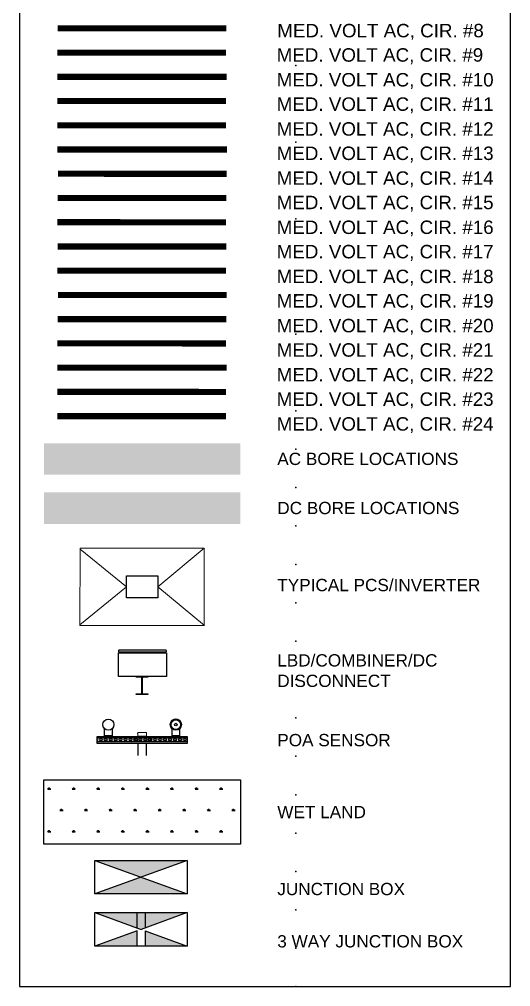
# Model space of a CAD drawing. Header units: feet. Extents: x -17 to 646, y -41 to 598.
# Drawn here: x -4 to 0, y -11.62 to -3.75 of the extents above; entities that cross this region are included whole.
import ezdxf
from ezdxf.lldxf.tags import DXFTag

# ---------------------------------------------------------------- set-up
doc = ezdxf.new("R2010")
doc.units = ezdxf.units.FT
doc.header["$MEASUREMENT"] = 0
doc.linetypes.add('DASHED', pattern=[0.75, 0.5, -0.25])
for name, color, linetype in [('C-WETL-HATCH', 5, 'Continuous'), ('DETL-LTLN', 5, 'Continuous'), ('DETL-VHVLN', 6, 'Continuous'), ('DETL-VLTLN', 10, 'Continuous'), ('E-CABL-INST-MET', 94, 'CAT5_CABLE'), ('E-DETAIL-THIN', 87, 'Continuous'), ('E-DETL', 7, 'Continuous'), ('E-TEXT', 7, 'Continuous'), ('G-ANNO-TEXT', 1, 'Continuous'), ('PV-BORE-AC', 50, 'Continuous'), ('PV-BORE-DC', 70, 'Continuous'), ('PV-CABL-MV10', 130, 'MV ROUTING #10'), ('PV-CABL-MV11', 170, 'MV ROUTING #11'), ('PV-CABL-MV12', 210, 'MV ROUTING #12'), ('PV-CABL-MV13', 170, 'MV ROUTING #13'), ('PV-CABL-MV14', 80, 'MV ROUTING #14'), ('PV-CABL-MV15', 210, 'MV ROUTING #15'), ('PV-CABL-MV16', 10, 'MV ROUTING #16'), ('PV-CABL-MV17', 130, 'MV ROUTING #17'), ('PV-CABL-MV18', 170, 'MV ROUTING #18'), ('PV-CABL-MV19', 80, 'MV ROUTING #19'), ('PV-CABL-MV20', 210, 'MV ROUTING #20'), ('PV-CABL-MV21', 10, 'MV ROUTING #21'), ('PV-CABL-MV22', 130, 'MV ROUTING #22'), ('PV-CABL-MV23', 170, 'MV ROUTING #23'), ('PV-CABL-MV24', 210, 'MV ROUTING #24'), ('PV-CABL-MV8', 210, 'MV ROUTING #8'), ('PV-CABL-MV9', 10, 'MV ROUTING #9'), ('PV-EQUIPM', 255, 'Continuous'), ('PV-EQUIPM-3-WAY', 7, 'Continuous'), ('PV-EQUIPM-JB', 7, 'Continuous'), ('PVcase Central Inverters', 7, 'Continuous')]:
    doc.layers.add(name, color=color, linetype=linetype)
doc.layers.add('E-NOPLOT-TEXT', color=31, linetype='Continuous', lineweight=0, plot=False)
doc.layers.add('G-NPLT', color=67, linetype='Continuous', plot=False)
doc.styles.add('NEI-A', font='arial.ttf')
doc.styles.get("Standard").update_dxf_attribs({"font": 'arial.ttf'})
doc.linetypes.add('CAT5_CABLE', pattern='A,1,-0.12,["CAT5",Standard,S=0.1,R=0,X=-0.08,Y=-0.05],-0.3', length=1.42)
tags = doc.linetypes.add('MV ROUTING #10', pattern='A,1,-0.25,0,0.1,-0.25,["MV10",NEI-A,S=0.5,R=0,X=0,Y=-0.2],-1.99', length=3.59).pattern_tags.tags
tags[12] = DXFTag(74, 10)
tags = doc.linetypes.add('MV ROUTING #11', pattern='A,1,-0.25,0,0.1,-0.25,["MV11",NEI-A,S=0.5,R=0,X=0,Y=-0.2],-1.99', length=3.59).pattern_tags.tags
tags[12] = DXFTag(74, 10)
tags = doc.linetypes.add('MV ROUTING #12', pattern='A,1,-0.25,0,0.1,-0.25,["MV12",NEI-A,S=0.5,R=0,X=0,Y=-0.2],-1.99', length=3.59).pattern_tags.tags
tags[12] = DXFTag(74, 10)
tags = doc.linetypes.add('MV ROUTING #13', pattern='A,1,-0.25,0,0.1,-0.25,["MV13",NEI-A,S=0.5,R=0,X=0,Y=-0.2],-1.99', length=3.59).pattern_tags.tags
tags[12] = DXFTag(74, 10)
tags = doc.linetypes.add('MV ROUTING #14', pattern='A,1,-0.25,0,0.1,-0.25,["MV14",NEI-A,S=0.5,R=0,X=0,Y=-0.2],-1.99', length=3.59).pattern_tags.tags
tags[12] = DXFTag(74, 10)
tags = doc.linetypes.add('MV ROUTING #15', pattern='A,1,-0.25,0,0.1,-0.25,["MV15",NEI-A,S=0.5,R=0,X=0,Y=-0.2],-1.99', length=3.59).pattern_tags.tags
tags[12] = DXFTag(74, 10)
tags = doc.linetypes.add('MV ROUTING #16', pattern='A,1,-0.25,0,0.1,-0.25,["MV16",NEI-A,S=0.5,R=0,X=0,Y=-0.2],-1.99', length=3.59).pattern_tags.tags
tags[12] = DXFTag(74, 10)
tags = doc.linetypes.add('MV ROUTING #17', pattern='A,1,-0.25,0,0.1,-0.25,["MV17",NEI-A,S=0.5,R=0,X=0,Y=-0.2],-1.99', length=3.59).pattern_tags.tags
tags[12] = DXFTag(74, 10)
tags = doc.linetypes.add('MV ROUTING #18', pattern='A,1,-0.25,0,0.1,-0.25,["MV18",NEI-A,S=0.5,R=0,X=0,Y=-0.2],-1.99', length=3.59).pattern_tags.tags
tags[12] = DXFTag(74, 10)
tags = doc.linetypes.add('MV ROUTING #19', pattern='A,1,-0.25,0,0.1,-0.25,["MV19",NEI-A,S=0.5,R=0,X=0,Y=-0.2],-1.99', length=3.59).pattern_tags.tags
tags[12] = DXFTag(74, 10)
tags = doc.linetypes.add('MV ROUTING #20', pattern='A,1,-0.25,0,0.1,-0.25,["MV20",NEI-A,S=0.5,R=0,X=0,Y=-0.2],-1.99', length=3.59).pattern_tags.tags
tags[12] = DXFTag(74, 10)
tags = doc.linetypes.add('MV ROUTING #21', pattern='A,1,-0.25,0,0.1,-0.25,["MV21",NEI-A,S=0.5,R=0,X=0,Y=-0.2],-1.99', length=3.59).pattern_tags.tags
tags[12] = DXFTag(74, 10)
tags = doc.linetypes.add('MV ROUTING #22', pattern='A,1,-0.25,0,0.1,-0.25,["MV22",NEI-A,S=0.5,R=0,X=0,Y=-0.2],-1.99', length=3.59).pattern_tags.tags
tags[12] = DXFTag(74, 10)
tags = doc.linetypes.add('MV ROUTING #23', pattern='A,1,-0.25,0,0.1,-0.25,["MV23",NEI-A,S=0.5,R=0,X=0,Y=-0.2],-1.99', length=3.59).pattern_tags.tags
tags[12] = DXFTag(74, 10)
tags = doc.linetypes.add('MV ROUTING #24', pattern='A,1,-0.25,0,0.1,-0.25,["MV24",NEI-A,S=0.5,R=0,X=0,Y=-0.2],-1.99', length=3.59).pattern_tags.tags
tags[12] = DXFTag(74, 10)
tags = doc.linetypes.add('MV ROUTING #8', pattern='A,1,-0.25,0,0.1,-0.25,["MV8",NEI-A,S=0.5,R=0,X=0,Y=-0.2],-1.5', length=3.1).pattern_tags.tags
tags[12] = DXFTag(74, 10)
tags = doc.linetypes.add('MV ROUTING #9', pattern='A,1,-0.25,0,0.1,-0.25,["MV9",NEI-A,S=0.5,R=0,X=0,Y=-0.2],-1.5', length=3.1).pattern_tags.tags
tags[12] = DXFTag(74, 10)

# ---------------------------------------------------------------- blocks, each defined once
blk = doc.blocks.new('*U37')
blk.add_lwpolyline([(-2, -11.62), (2, -11.62), (2, 0), (-2, 0)], close=True)
blk.add_lwpolyline([(-2, -0.3699999999999992), (2, -0.3699999999999992)])
at = {"layer": 'G-NPLT'}
for p in [(0.25, -0.6824999999999992), (0.25, -0.9949999999999992), (0.25, -1.307499999999999), (0.25, -1.619999999999999), (0.25, -1.932499999999999), (0.25, -2.244999999999999), (0.25, -2.557499999999999), (0.25, -2.869999999999999), (0.25, -3.182499999999999), (0.25, -3.494999999999999), (0.25, -3.807499999999999), (0.25, -4.119999999999999), (0.25, -4.432499999999999), (0.25, -4.744999999999999), (0.25, -5.057499999999999), (0.25, -5.369999999999999), (0.25, -5.682499999999999), (0.25, -5.994999999999999), (0.25, -6.307499999999999), (0.25, -6.619999999999999), (0.25, -6.932499999999999), (0.25, -7.244999999999999), (0.25, -7.557499999999999), (0.25, -7.869999999999999), (0.25, -8.1825), (0.25, -8.495), (0.25, -8.8075), (0.25, -9.12), (0.25, -9.4325), (0.25, -9.745), (0.25, -10.0575), (0.25, -10.37), (0.25, -10.6825), (0.25, -10.995), (0.25, -11.3075), (0.25, -11.62)]:
    blk.add_point(p, dxfattribs=at)
at = {"layer": 'G-ANNO-TEXT', "insert": (0, -0.1849999999999996), "char_height": 0.1875, "attachment_point": 5, "style": 'NEI-A'}
blk.add_mtext_dynamic_manual_height_columns('LEGEND', width=3.607447826231223, gutter_width=0.625, heights=[0], dxfattribs=at)
blk = doc.blocks.new('A$Ce31e0382')
at = {"linetype": 'Continuous', "lineweight": 15}
for p, q in [((2.282018720747146, 1.191011282012369), (2.283710317216901, 1.191593745388218)), ((2.282018720747146, 1.191011282012369), (2.284154971101088, 1.184807160494984)), ((2.284981088454515, 1.232135391845986), (2.282629618726787, 1.226009603773491)), ((2.282629618726787, 1.226009603773491), (2.284299857044971, 1.225368459353376)), ((2.285846567574481, 1.185389623870833), (2.283710317216901, 1.191593745388218)), ((2.284154971101088, 1.184807160494984), (2.285846567574481, 1.185389623870833)), ((2.284299857044971, 1.225368459353376), (2.286651326772699, 1.231494247425871)), ((2.724782776571374, 1.070751941036178), (2.284910824368126, 1.070751941036178)), ((2.284981088454515, 1.232135391845986), (2.286651326772699, 1.231494247425871)), ((2.285736137007916, 1.158914343048764), (2.285736137007916, 1.143755529022201)), ((2.285736137007916, 1.093718578315929), (2.285736137007916, 1.087625920321898)), ((2.28989740297402, 1.087625920321898), (2.285831106644764, 1.087625920321898)), ((2.286611287428968, 1.260615980094371), (2.286611287428968, 1.240931158418789)), ((2.723082313510531, 1.260615980094371), (2.286611287428968, 1.260615980094371)), ((2.286611287428968, 1.240931158418789), (2.288400354842452, 1.240931158418789)), ((2.286611287428968, 1.077783509484107), (2.286611287428968, 1.07450270587151)), ((2.286611287428968, 1.077783509484107), (2.288400354842452, 1.077783509484107)), ((2.286611287428968, 1.07450270587151), (2.723082313510531, 1.07450270587151)), ((2.286643868490501, 1.162962388471897), (2.288423135203629, 1.162775380004405)), ((2.287620895323926, 1.097468331159689), (2.287620895323926, 1.158911068104317)), ((2.287620895323926, 1.097468331159689), (2.28989740297402, 1.097468331159689)), ((2.721379838898429, 1.061704400332019), (2.288313762041071, 1.061704400332019)), ((2.288400354842452, 1.247492765643983), (2.28989740297402, 1.247492765643983)), ((2.288400354842452, 1.240931158418789), (2.288400354842452, 1.247492765643983)), ((2.28989740297402, 1.189061060789754), (2.28846196698214, 1.19322986960924)), ((2.288991512315988, 1.223567501629077), (2.28989740297402, 1.225927427467468)), ((2.28989740297402, 1.087625920321898), (2.28989740297402, 1.247492765643983)), ((2.294875369265355, 1.268880061929849), (2.714818231674144, 1.268880061929849)), ((2.296515771071427, 1.061704400332019), (2.296515771071427, 1.048124797856872)), ((2.408331427057419, 1.268880061929849), (2.408331427057419, 1.269085112156063)), ((2.713177829868073, 1.048124797856872), (2.713177829868073, 1.061704400332019)), ((2.719796197965479, 1.247492765643983), (2.721293246097048, 1.247492765643983)), ((2.719796197965479, 1.247492765643983), (2.719796197965479, 1.087625920321898)), ((2.720702088619873, 1.223567501629077), (2.719796197965479, 1.225927427467468)), ((2.719796197965479, 1.189061060789754), (2.721231633957359, 1.19322986960924)), ((2.719796197965479, 1.097468331159689), (2.722072705611936, 1.097468331159689)), ((2.723862494294735, 1.087625920321898), (2.719796197965479, 1.087625920321898)), ((2.723049732448999, 1.162962388471897), (2.72127046573587, 1.162775380004405)), ((2.721293246097048, 1.240931158418789), (2.721293246097048, 1.247492765643983)), ((2.723082313510531, 1.240931158418789), (2.721293246097048, 1.240931158418789)), ((2.721293246097048, 1.077783509484107), (2.723082313510531, 1.077783509484107)), ((2.722072705611936, 1.097468331159689), (2.722072705611936, 1.158911068104317)), ((2.724712512484984, 1.232135391845986), (2.723042274170439, 1.231494247425871)), ((2.725393743894529, 1.225368459353376), (2.723042274170439, 1.231494247425871)), ((2.723082313510531, 1.240931158418789), (2.723082313510531, 1.260615980094371)), ((2.723082313510531, 1.07450270587151), (2.723082313510531, 1.077783509484107)), ((2.723847033365018, 1.185389623870833), (2.725983283718961, 1.191593745388218)), ((2.725538629838411, 1.184807160494984), (2.723847033365018, 1.185389623870833)), ((2.723957463927945, 1.14364999116151), (2.723957463927945, 1.158911270006683)), ((2.723957463927945, 1.087625920321898), (2.723957463927945, 1.093744295118995)), ((2.727063982212712, 1.226009603773491), (2.724712512484984, 1.232135391845986)), ((2.727063982212712, 1.226009603773491), (2.725393743894529, 1.225368459353376)), ((2.725538629838411, 1.184807160494984), (2.727674880192353, 1.191011282012369)), ((2.727674880192353, 1.191011282012369), (2.725983283718961, 1.191593745388218)), ((2.296515771071427, 0.7340707714497512), (2.296515771071427, 0.6852304304852623)), ((2.296515771071427, 0.634483917221587), (2.296515771071427, 0.4892553859995132)), ((2.713177829868073, 0.6852304304848076), (2.713177829868073, 0.7340707714497512)), ((2.713177829868073, 0.4892553859995132), (2.713177829868073, 0.634483917221587))]:
    blk.add_line(p, q, dxfattribs=at)
for centre, radius, start, end in [((2.330402719115227, 1.207671228692107), 0.05117191731327187, 159.0000070648071, 199.0000000000433), ((2.330402719115227, 1.207671228692107), 0.0493828499011965, 158.9999999999613, 199.0000000000433), ((2.288313762041071, 1.066868122753931), 0.005163722421900269, 131.2243095197639, 270), ((2.236131720332196, 1.168271429176457), 0.05079038319049232, 354.0000046933638, 19.00000000004326), ((2.281624465937057, 1.07450270587151), 0.004986821491107549, 311.2243095197638, 0), ((2.262067333140294, 1.240931158418789), 0.0245439542899278, 338.9999999999613, 0), ((2.268760030605335, 1.164842055576628), 0.01798234706478773, 340.8407802661563, 353.9999999999983), ((2.236131720332196, 1.168271429176457), 0.05257945060257205, 353.9999999999983, 19.00000000004326), ((2.330402719115227, 1.207671228692107), 0.04435740684275503, 158.9999999999613, 199.0000000000433), ((2.294875369265355, 1.260615980094371), 0.00826408183578308, 90, 180), ((2.262067333140294, 1.240931158418789), 0.02633302170200654, 338.9999999999613, 0), ((2.268760030605335, 1.164842055576628), 0.0197714144768679, 342.5437240118552, 353.9999999999983), ((2.714818231674144, 1.260615980094371), 0.00826408183578308, 0, 90), ((2.679290881824272, 1.207671228692107), 0.04435740684275503, 340.9999999999567, 21.00000000003871), ((2.773561880607303, 1.168271429176457), 0.05257945060257195, 160.9999999999567, 186.0000000000017), ((2.740933570334164, 1.164842055576628), 0.01977141447686774, 186.0000000000017, 197.4562759881448), ((2.747626267799205, 1.240931158418789), 0.02633302170200654, 180, 201.0000000000387), ((2.721379838898429, 1.066868122753931), 0.005163722421900269, 270, 48.77569048023613), ((2.773561880607303, 1.168271429176457), 0.05079038319049241, 160.9999999999567, 186.0000000000017), ((2.740933570334164, 1.164842055576628), 0.01798234706478773, 186.0000000000017, 199.1675278276267), ((2.747626267799205, 1.240931158418789), 0.0245439542899278, 180, 201.0000000000387), ((2.728069135002443, 1.07450270587151), 0.004986821491107549, 180, 228.7756904802361), ((2.679290881824272, 1.207671228692107), 0.04938284990119632, 340.9999999999567, 21.00000000003871), ((2.679290881824272, 1.207671228692107), 0.05117191731327962, 340.9999999999567, 21.00000000003871)]:
    blk.add_arc(centre, radius, start, end, dxfattribs=at)
for points, knots in [([(2.28739867165848, 1.118786839921995), (2.287388145599721, 1.117293801949018), (2.287357441153176, 1.112938619240595), (2.287023101478439, 1.106026367309369), (2.286432535525705, 1.099268057650079), (2.285933899354745, 1.095043061931392), (2.285690536384095, 1.093223829382623), (2.285748829595718, 1.093671614894447), (2.285754943342795, 1.093718578315475)], [0, 0, 0, 0, 0.1111161423645399, 0.3241251129498456, 0.5396206872316115, 0.7570094149640955, 0.9745153229653579, 1, 1, 1, 1]), ([(2.285768102232282, 1.143755529022201), (2.285758253354174, 1.143830762416655), (2.285704794172375, 1.144239125213971), (2.285970578883166, 1.142247018420676), (2.286479757654774, 1.137844592293732), (2.287053274627283, 1.131082125585635), (2.287363088911547, 1.124331796878323), (2.287389967270315, 1.120143268447464), (2.28739867165848, 1.118786839921995)], [0, 0, 0, 0, 0.0485864653610152, 0.2637247070596394, 0.4767478949028969, 0.6882372756179819, 0.8990376072305348, 1, 1, 1, 1]), ([(2.285744954180586, 1.143759638867323), (2.285748465441316, 1.143598675292196), (2.285754027317921, 1.143343707389249), (2.285781798978746, 1.143049507882097), (2.285795440962715, 1.142921455605574), (2.285800940862714, 1.142872981164601), (2.285805227795095, 1.142836266688391), (2.285809884371588, 1.142797614729716), (2.285818037667809, 1.142731641942191), (2.285842245961135, 1.142541296675972), (2.285943839469724, 1.141730910263504), (2.286175480788984, 1.139754745160189), (2.286474870837878, 1.136877241970069), (2.286789618305079, 1.133230590356561), (2.287065381184107, 1.128995633755949), (2.287219651865485, 1.125349300985818), (2.287269078329587, 1.123193078281929), (2.287281731743747, 1.12264107482406)], [0, 0, 0, 0, 0.01378871047263, 0.021841454385203, 0.0246142180760562, 0.0266371038414432, 0.0291506045139404, 0.0336461774257103, 0.0453087760441185, 0.1041913002911912, 0.2418143098539322, 0.3866548486119996, 0.5302674253942918, 0.6725486379104071, 0.8131258998958442, 0.9521593250509934, 1, 1, 1, 1]), ([(2.287281731743747, 1.12264107482406), (2.287295038960906, 1.121806195576937), (2.287333887856107, 1.119368861176554), (2.287307741753352, 1.115246880022823), (2.287159191007845, 1.110497210463564), (2.286914319611128, 1.106072179381499), (2.2866099976344, 1.102166370226769), (2.286298423226867, 1.098947543637678), (2.286029279002719, 1.096551904548505), (2.285880364848595, 1.095333890792517), (2.285830693388448, 1.094941264681893), (2.285817832795033, 1.094839729844807), (2.285813633203247, 1.094807385280546), (2.285806695766837, 1.09475042998929), (2.285801731923016, 1.094708650608027), (2.2857931142388, 1.094632338375504), (2.285757457848263, 1.094297231556993), (2.2857523537931, 1.093980959265537), (2.285748030233549, 1.093713050368933)], [0, 0, 0, 0, 0.0585473714226429, 0.170922349460073, 0.2842858618299471, 0.3980026956857768, 0.5132789134201089, 0.6303162551384693, 0.7480031535785159, 0.8676349703002326, 0.9270738327880031, 0.9570225033012588, 0.9713081100111728, 0.9743054844323632, 0.9762608812712732, 0.9780984223358692, 0.9814475448054018, 1, 1, 1, 1]), ([(2.287620895323812, 1.158911068103862), (2.286861794174797, 1.158912562487785), (2.285756589400876, 1.15891473821921), (2.285880292911202, 1.158914437287876), (2.285919031644767, 1.158914343048764)], [0, 0, 0, 0, 0.6868420839984101, 1, 1, 1, 1]), ([(2.286525768391471, 1.087625920322353), (2.286628346904649, 1.087735750865249), (2.286833499321688, 1.08795540702431), (2.287166940415659, 1.089665439079909), (2.287443595578111, 1.092180599648145), (2.287599007249696, 1.094947353914904), (2.287614759548774, 1.096761637913914), (2.287620895323812, 1.097468331159689)], [0, 0, 0, 0, 0.215930238312865, 0.4318507899972996, 0.6478627139959534, 0.8628367764577761, 1, 1, 1, 1]), ([(2.289897402973907, 1.087625920322353), (2.289878546136492, 1.086530893804138), (2.28984083763487, 1.084341141099685), (2.289555521823672, 1.081417396816505), (2.289160161071663, 1.079187683451437), (2.288747811024109, 1.077965208523892), (2.288501131762928, 1.077836209855377), (2.288400354842338, 1.077783509484107)], [0, 0, 0, 0, 0.211283188154463, 0.4225084279069736, 0.6353561048962972, 0.851030488301996, 1, 1, 1, 1]), ([(2.721293246096934, 1.077783509484107), (2.721144182800231, 1.077894283592286), (2.720846057170888, 1.078115831092418), (2.72039035367186, 1.079839971358524), (2.72002311177846, 1.082373328298672), (2.719823598035759, 1.085137820192813), (2.719803784941064, 1.086936974924356), (2.719796197965366, 1.087625920322353)], [0, 0, 0, 0, 0.2172984419663011, 0.434595480769123, 0.6516655201327707, 0.8666132308400871, 1, 1, 1, 1]), ([(2.723750340759466, 1.158911270006683), (2.723795762256373, 1.158911275684659), (2.723932902535921, 1.158911292829544), (2.722818208087006, 1.15891115816612), (2.722072705611822, 1.158911068103862)], [0, 0, 0, 0, 0.331204643249806, 1, 1, 1, 1]), ([(2.722072705611822, 1.097468331159689), (2.722087368005191, 1.096368519749376), (2.722116690278085, 1.094169085538852), (2.722336661445183, 1.091234398883898), (2.722634230139988, 1.089005633617489), (2.72293219527262, 1.08780153714315), (2.723100144099476, 1.087676367475979), (2.723167832544164, 1.087625920322353)], [0, 0, 0, 0, 0.2127622935913117, 0.4254881000087798, 0.6392297727758214, 0.8545987082327811, 1, 1, 1, 1]), ([(2.722294929280793, 1.118786839921995), (2.722295942796222, 1.119241556028101), (2.722303304784759, 1.122544527190257), (2.722494013392748, 1.128697945025124), (2.72303790965077, 1.136072506262735), (2.723602084421032, 1.141290896543069), (2.723949738552506, 1.143942788773984), (2.723920746200633, 1.143721605908922), (2.723911359036606, 1.14364999116151)], [0, 0, 0, 0, 0.0339006501093262, 0.2462478639225549, 0.4609344815763541, 0.677905385026245, 0.8957119732988271, 1, 1, 1, 1]), ([(2.72393527225347, 1.093744295118995), (2.723917369017613, 1.093874374058032), (2.723878786276941, 1.094154703378081), (2.723413655086802, 1.097869697354326), (2.722840617025099, 1.103818164021504), (2.722379765320397, 1.111166907729967), (2.722321536533741, 1.116396989202258), (2.722294929280793, 1.11878683992245)], [0, 0, 0, 0, 0.1852028795026655, 0.3991253115634501, 0.6112564639999436, 0.8223662433670197, 1, 1, 1, 1]), ([(2.723640544972909, 1.096802769593978), (2.723606061041096, 1.097094940975694), (2.723501502994509, 1.097980828014443), (2.723244670636518, 1.100432135411211), (2.722931448151826, 1.103985516288503), (2.722648861977973, 1.10819495911619), (2.722446771986029, 1.112820459323302), (2.722368619422809, 1.116866194352951), (2.722375353372513, 1.119288852975842), (2.722377564074009, 1.120084191764363)], [0, 0, 0, 0, 0.0843183300306957, 0.255659932525189, 0.4240187113369737, 0.5912648911410351, 0.7560209722225366, 0.9199037030774184, 1, 1, 1, 1]), ([(2.722377564074009, 1.120084191764363), (2.722386758581592, 1.120923307325938), (2.722413718929488, 1.123383781191478), (2.722547643977919, 1.127374325567871), (2.722797756406976, 1.131763327790395), (2.723103073658308, 1.135631549841037), (2.723413944131494, 1.138800103929498), (2.723678672838901, 1.141146029460288), (2.723820082945053, 1.142290449479788), (2.723870382553173, 1.142692117770821), (2.72387927510124, 1.142763588922207), (2.723881660392976, 1.142782822171284), (2.723882346555797, 1.142788327353628), (2.723884156053714, 1.142803057104175), (2.723885834031421, 1.142816863569351), (2.723888865799267, 1.142842089339865), (2.723899439966658, 1.142933518745394), (2.723930736865327, 1.14320627678444), (2.723927753362545, 1.143463111240635), (2.723925585039865, 1.143649770749562)], [0, 0, 0, 0, 0.0666282840413943, 0.1953689802129934, 0.3252324125675133, 0.4561598931670633, 0.5891276735574499, 0.7237465280393168, 0.8592462502539735, 0.9276243334342296, 0.9614040640081438, 0.9700022537194836, 0.9753134172327024, 0.9767428590878864, 0.9776826655801422, 0.9784753123453452, 0.9796517472635804, 0.9852115057834056, 1, 1, 1, 1]), ([(2.723873420963969, 1.094856934686959), (2.723873533388428, 1.094856074215841), (2.723875959192696, 1.094837507711418), (2.723848507248363, 1.095054981688008), (2.723784860096089, 1.095547876619094), (2.723679199199864, 1.096466651560149), (2.723640544972909, 1.096802769593978)], [0, 0, 0, 0, 0.0113775863251051, 0.2454957515087012, 0.7239775775539407, 1, 1, 1, 1]), ([(2.723944758308676, 1.093672512843568), (2.723948266928232, 1.093645091194048), (2.723964481836333, 1.093518363527437), (2.723948105241902, 1.093645033954999), (2.72393527225347, 1.093744295118995)], [0, 0, 0, 0, 0.2163825035934805, 1, 1, 1, 1])]:
    blk.add_open_spline(points, degree=3, knots=knots, dxfattribs=at)
at = {"layer": 'E-DETAIL-THIN'}
for centre, radius in [((0.8132589887500217, 1.659285685633222), 0.2797642379398166), ((4.196434612189478, 1.659285685633222), 0.2797642379398166), ((4.196434612189478, 1.659285685633222), 0.2394314246834256), ((4.196434612189478, 1.659285685633222), 0.06682871879259356)]:
    blk.add_circle(centre, radius, dxfattribs=at)
at = {"layer": 'E-DETL', "ltscale": 0.05}
for points in [[(4.778642106357438, 1.048124797856872), (0.2307216073822929, 1.048124797856872)], [(0.2307216073822929, 0.7340707714497512), (4.778971993557207, 0.7340707714497512), (4.778971993557207, 1.048124797856872)], [(4.778971993557207, 0.9787188288519246), (0.2307216073822929, 0.9787188288519246)], [(0.2307216073822929, 0.8154174657233852), (4.778971993557207, 0.8154174657233852)], [(2.145988024767576, 0.8907280920866469), (2.174400617499487, 0.9399401462751484), (2.231225802966947, 0.9399401462751484), (2.259638395698857, 0.8907280920866469), (2.231225802966947, 0.8415160378981454), (2.174400617499487, 0.8415160378981454), (2.145988024767576, 0.8907280920866469)], [(2.817025147243839, 0.8907280920866469), (2.84543773997575, 0.9399401462751484), (2.90226292544321, 0.9399401462751484), (2.930675518175121, 0.8907280920866469), (2.90226292544321, 0.8415160378981454), (2.84543773997575, 0.8415160378981454), (2.817025147243839, 0.8907280920866469)]]:
    blk.add_lwpolyline(points, dxfattribs=at)
for centre, radius in [((2.202813210235036, 0.8907280920861922), 0.06439976261575464), ((2.202813210235036, 0.8907280920861922), 0.0492120541885015), ((2.873850332711299, 0.8907280920861922), 0.06439976261575464), ((2.873850332711299, 0.8907280920861922), 0.0492120541885015)]:
    blk.add_circle(centre, radius, dxfattribs=at)
blk.add_arc((4.196434612189478, 1.659285685633222), 0.2797642379398166, 319.4963013959861, 220.5036986033484, dxfattribs=at)
at = {"layer": 'E-DETL', "color": 252, "ltscale": 0.05}
for centre, start_param, end_param in [((0.1824061994374233, 0.8910977846530841), 2.150307144064951, 4.132878163114635), ((2.167777227605143, 0.8910977846530841), 4.748151085846466, 7.806691499418683), ((2.912291363168947, 0.8910977846530841), 1.578647141613079, 4.715730806165123)]:
    blk.add_ellipse(centre, major_axis=(-0.08822883861648734, 0), ratio=0.5839019367108135, start_param=start_param, end_param=end_param, dxfattribs=at)
for centre in [(0.4305775779574788, 0.8910977846530841), (0.6787489564775342, 0.8910977846530841), (0.9269203350012276, 0.8910977846530841), (1.175091713521283, 0.8910977846530841), (1.423263092041338, 0.8910977846530841), (1.671434470561394, 0.8910977846530841), (1.919605849085087, 0.8910977846530841), (2.415948606125198, 0.8910977846530841), (2.664119984645254, 0.8910977846530841), (3.160462741689003, 0.8910977846530841), (3.408634120209058, 0.8910977846530841), (3.656805498729113, 0.8910977846530841), (3.904976877252807, 0.8910977846530841), (4.153148255772862, 0.8910977846530841), (4.401319634292918, 0.8910977846530841), (4.649491012812973, 0.8910977846530841)]:
    blk.add_ellipse(centre, major_axis=(-0.08822883861648734, 0), ratio=0.5839019367108135, dxfattribs=at)
at = {"layer": 'E-TEXT'}
for points in [[(0.2307216073822929, 1.048124797856872), (0.2307216073822929, 0.7340707714497512)], [(1.003828666300251, 1.419668519363768), (1.003828666300251, 1.098930323613786), (0.6226893112034304, 1.098930323613786), (0.6226893112034304, 1.419668519363768)], [(4.387004289736069, 1.419668519363768), (4.387004289736069, 1.098930323613786), (4.005864934639249, 1.098930323613786), (4.005864934639249, 1.419668519363768)], [(2.296515771071427, 0.6852304304852623), (2.296515771071427, 0.1148281264404432)], [(2.713177829868073, 0.6852304304848076), (2.713177829868073, 0.1148281264404432)]]:
    blk.add_lwpolyline(points, dxfattribs=at)
for points in [[(0.6226893112034304, 1.098930323613786), (1.003828666300251, 1.098930323613786), (1.003828666300251, 1.048124797856872), (0.6226893112034304, 1.048124797856872)], [(4.005864934639249, 1.098930323613786), (4.387004289736069, 1.098930323613786), (4.387004289736069, 1.048124797856872), (4.005864934639249, 1.048124797856872)]]:
    blk.add_lwpolyline(points, close=True, dxfattribs=at)
for centre, radius, start, end in [((0.5219190568604972, 1.414313114711604), 0.1009124596823258, 356.9578949927217, 38.82504316429735), ((1.104598920643184, 1.414313114711604), 0.1009124596832795, 141.1749568360363, 183.0421050072523), ((3.905094680296315, 1.414313114711604), 0.1009124596823258, 356.9578949927217, 38.82504316429735), ((4.48777454408264, 1.414313114711604), 0.1009124596832795, 141.1749568360363, 183.0421050072523)]:
    blk.add_arc(centre, radius, start, end, dxfattribs=at)
blk = doc.blocks.new('First Solar Post')
at = {"layer": 'DETL-LTLN', "color": 1}
blk.add_lwpolyline([(0, -0.2529999999999859), (1.652500000000003, -0.2529999999999859), (1.652500000000003, -0.4179999999999779), (-2.287499999999994, -0.4179999999999779), (-2.287499999999994, -0.2529999999999859), (-0.6349999999999909, -0.2529999999999859, 0.4142135623730788), (-0.382000000000005, 0), (-0.382000000000005, 5.101000000000028, 0.4142135623730788), (-0.6349999999999909, 5.354000000000013), (-2.287499999999994, 5.354000000000013), (-2.287499999999994, 5.519000000000005), (1.652500000000003, 5.519000000000005), (1.652500000000003, 5.354000000000013), (0, 5.354000000000013, 0.4142135623730788), (-0.2529999999999859, 5.101000000000028), (-0.2529999999999859, 0, 0.414213562373095)], format="xyb", close=True, dxfattribs=at)
blk = doc.blocks.new('LBD CMB')
at = {"layer": 'DETL-VHVLN', "color": 10, "linetype": 'Continuous'}
blk.add_lwpolyline([(0.1997943933729118, 0.3365167692004754), (0.1997421486711133, 0.1464114430146775), (-0.1924990497710866, 0.1465192385465914), (-0.192446805069288, 0.3366245647323893, -0.414213562373095), (-0.1888517863319628, 0.3402176081495938), (0.1962013500233546, 0.3401117879603506, -0.414213562373095)], format="xyb", close=True, dxfattribs=at)
at = {"layer": 'DETL-VLTLN', "linetype": 'Continuous'}
for p, q in [((-0.1911387773950821, 0.3587097125352661), (-0.191142110312299, 0.3465820689692305)), ((-0.191142110312299, 0.3465820689692305), (0.1963152009050866, 0.3464755881676709)), ((-0.1910108408318365, 0.3402182014739816), (0.1983604045457774, 0.3401111946359627)), ((0.1940922834639274, 0.360830706060403), (-0.1889113030909364, 0.3609359629612912)), ((-0.1888467438413564, 0.3416530574675276), (-0.1888471383235988, 0.3402176068868177)), ((-0.1888467438413564, 0.3416530574675276), (-0.1765497170992205, 0.3416496780079914)), ((-0.1864189782465004, 0.3421308739179039), (-0.186152911224351, 0.3416523172101167)), ((-0.1864189782465004, 0.3421308739179039), (-0.1787379778973595, 0.342128763007195)), ((-0.1787379778973595, 0.342128763007195), (-0.1790043079151893, 0.3416503526010435)), ((-0.1759467859843689, 0.3462309124830742), (-0.1761896489087249, 0.3465779598054839)), ((-0.1756882099983059, 0.3425107116580506), (-0.1756874138856013, 0.345407500451854)), ((-0.1742527594626964, 0.3425103172209045), (-0.1742519633499917, 0.3454071060147079)), ((-0.1735937773230809, 0.3411703821251733), (-0.1735922913963641, 0.3465772460663721)), ((-0.1721583267198241, 0.3411699875978291), (-0.1735937773230809, 0.3411703821251733)), ((-0.1726557580974237, 0.3418670097185257), (-0.1735935858095523, 0.3418672675052541)), ((-0.172654463684232, 0.3465769882796437), (-0.1726559496109523, 0.3411701243384448)), ((-0.1721583267198241, 0.3411699875978291), (-0.172158135206292, 0.34186687297791)), ((0.1794998037281346, 0.3410733449949501), (0.1794999955799064, 0.3417714557188751)), ((0.1794998037281346, 0.3410733449949501), (0.1809352543539404, 0.3410729505578041)), ((0.1800060392937048, 0.3410732059091788), (0.1800075252204216, 0.3464800698503776)), ((0.1800062311454766, 0.3417713166331033), (0.1809354462057158, 0.3417710612817291)), ((0.1809367402806608, 0.3464798144990029), (0.1809352543539404, 0.3410729505578041)), ((0.1856138268156613, 0.3409281196959721), (0.1856136032817375, 0.3401146977573619)), ((0.1856138268156613, 0.3409281196959721), (0.1942265304352198, 0.3409257527123026)), ((0.1942265304352198, 0.3409257527123026), (0.1942263069012924, 0.3401123307736924)), ((0.1963185338223035, 0.3586032317337065), (0.1963152009050866, 0.3464755881676709))]:
    blk.add_line(p, q, dxfattribs=at)
for centre, radius, start, end in [((-0.1888197063160035, 0.3373279815514416), 0.00362690530388534, 127.1665060399859, 179.9842538524372), ((-0.1889119150638194, 0.3587091006300298), 0.002226862438246704, 89.98425395917221, 179.9842538524372), ((-0.1888203830287125, 0.3365906940096677), 0.00362690530388534, 89.98425395917221, 93.12036682206927), ((-0.1765494803963428, 0.3425109483383779), 0.002296721037723182, 269.9842539591722, 359.9842538524372), ((-0.1765494803963428, 0.3425109483383779), 0.0008612703897538676, 269.9842539591722, 359.9842538524372), ((-0.1771228645114107, 0.3454078949791985), 0.001435450647969315, 359.9842538524372, 34.98425384626292), ((-0.1745507444144714, 0.3411706450532046), 0.0009569670978359778, 269.9842539591722, 359.9842538524372), ((-0.1771228645114107, 0.3454078949791985), 0.002870901295938629, 359.9842538524372, 24.05030422077059), ((-0.1745507444144714, 0.3411706450532046), 0.002392417748235989, 336.3931441853088, 359.9842538524372), ((0.1818922214227818, 0.3410726875395746), 0.002392417748235989, 179.9842538524372, 203.5753642205988), ((0.1818922214227818, 0.3410726875395746), 0.0009569670978359778, 179.9842538524372, 269.9842539591722), ((0.1940916714910408, 0.3586038437291412), 0.002226862438246704, 359.9842538524372, 89.98425395917221), ((0.1961679532475777, 0.336484891679687), 0.00362690530388534, 86.85298563387457, 89.98425395917221), ((0.1961676817958065, 0.3372221793116585), 0.00362690530388534, 359.9842538524372, 52.80200247797978)]:
    blk.add_arc(centre, radius, start, end, dxfattribs=at)
for points, start_tangent, end_tangent in [([(-0.1746541703125111, 0.3402726365962838), (-0.175653128791911, 0.3402139809153404)], (-0.993300566301461, -0.1155594435137013), (-0.99999996223707, 0.0002748196836776107)), ([(-0.174321152072185, 0.3403175249505979), (-0.1746541703125111, 0.3402726365962838)], (-0.9885192904145543, -0.1510947136014557), (-0.9933005662119053, -0.1155594442834865)), ([(-0.1740346722286894, 0.3403655814298419), (-0.174321152072185, 0.3403175249505979)], (-0.9837770452223819, -0.1793954439040183), (-0.9885192905462983, -0.1510947127395388)), ([(0.1816707728816453, 0.340219691369426), (0.1813726716868196, 0.3402700427639012)], (-0.9884360934924193, 0.1516380199074272), (-0.9834752836372987, 0.1810424438482167)), ([(0.1820037663850904, 0.3401746199125721), (0.1816707728816453, 0.340219691369426)], (-0.9932369001547, 0.1161053839022234), (-0.9884360934973597, 0.151638019875224)), ([(0.1830026924833028, 0.3401154152848025), (0.1820037663850904, 0.3401746199125721)], (-0.99999996223707, 0.0002748196836776107), (-0.9932369002446789, 0.1161053831324876))]:
    blk.add_spline(points, degree=3, dxfattribs=dict(at, start_tangent=start_tangent, end_tangent=end_tangent))
at = {"layer": 'DETL-VHVLN', "color": 10, "linetype": 'Continuous', "xscale": 0.02421242057254995, "yscale": 0.02421242057254995, "zscale": 0.02421242057254995, "rotation": 179.9842539918}
blk.add_blockref('First Solar Post', (-0.007650719540844619, 0.133630456754505), dxfattribs=at)

msp = doc.modelspace()

# ---------------------------------------------------------------- hatches: boundary and pattern name
at = {"layer": 'C-WETL-HATCH'}
h = msp.add_hatch(dxfattribs=at)
h.set_pattern_fill('SWAMP', color=256, scale=0.2)
h.set_pattern_definition([(0, (-30.96933759129234, -26.6400647625079), (0.1, 0.1732050806), [0.025, -0.175]), (90, (-30.95683759129235, -26.6400647625079), (-0.09999999999999999, 0.1732050806), [0.0125, -0.3339101612]), (90, (-30.95371259129234, -26.6400647625079), (-0.09999999999999999, 0.1732050806), [0.01, -0.3364101612]), (90, (-30.95996259129235, -26.6400647625079), (-0.09999999999999999, 0.1732050806), [0.01, -0.3364101612]), (59.99999999999999, (-30.95058759129235, -26.6400647625079), (-0.09999999986413122, 0.1732050806784439), [0.008, -0.192]), (120, (-30.96308759129235, -26.6400647625079), (-0.1999999998641312, 7.844390692568482e-11), [0.007999999999999894, -0.1919999999999983])])
h.paths.add_polyline_path([(-3.799999999999983, -9.937574459494886), (-2.199999999999989, -9.937574459494886), (-2.199999999999989, -10.45947903782914), (-3.799999999999983, -10.45947903782914)])
at = {"layer": 'PV-BORE-AC', "ltscale": 20}
h = msp.add_hatch(color=256, dxfattribs=at)
h.dxf.hatch_style = 1
h.paths.add_polyline_path([(-2.199999999999989, -7.195999468195488), (-3.799999999999983, -7.195999468195502), (-3.799999999999983, -7.452411936458645), (-2.199999999999989, -7.452411936458624)])
at = {"layer": 'PV-BORE-DC', "ltscale": 20}
h = msp.add_hatch(color=256, dxfattribs=at)
h.dxf.hatch_style = 1
h.paths.add_polyline_path([(-2.199999999999989, -7.595999468195487), (-3.799999999999983, -7.595999468195501), (-3.799999999999983, -7.852411936458644), (-2.199999999999989, -7.852411936458623)])
at = {"layer": 'PV-EQUIPM-3-WAY'}
h = msp.add_hatch(color=256, dxfattribs=at)
h.dxf.hatch_style = 1
h.paths.add_polyline_path([(-2.634140297173161, -11.01756128096984), (-3.384140298104484, -11.01756128283249), (-3.009140299389855, -11.15341428688598)])
h = msp.add_hatch(color=256, dxfattribs=at)
h.dxf.hatch_style = 1
h.paths.add_polyline_path([(-2.976887301837564, -11.16509873121192), (-2.976887301837564, -11.2892672915334), (-2.634140299035806, -11.2892672915334)])
h.paths.add_polyline_path([(-3.041393297786243, -11.16509873156879), (-3.384140298104484, -11.28926729153341), (-3.041393297786243, -11.2892672915334)])
at = {"layer": 'PV-EQUIPM-JB'}
h = msp.add_hatch(color=256, dxfattribs=at)
h.dxf.hatch_style = 1
h.paths.add_polyline_path([(-3.009140300631628, -10.72772171313781), (-2.63414029841492, -10.59186870722167), (-3.384140299346242, -10.59186870908432)])
h = msp.add_hatch(color=256, dxfattribs=at)
h.dxf.hatch_style = 1
h.paths.add_polyline_path([(-3.009140300631628, -10.72772171313781), (-3.384140299346242, -10.86357471778524), (-2.634140300277565, -10.86357471778523)])

# ---------------------------------------------------------------- linework, layer by layer
at = {"layer": 'C-WETL-HATCH', "elevation": -8.443446385570876}
msp.add_lwpolyline([(-3.799999999999983, -9.937574459494886), (-2.199999999999989, -9.937574459494886), (-2.199999999999989, -10.45947903782914), (-3.799999999999983, -10.45947903782914)], close=True, dxfattribs=at)
at = {"layer": 'E-NOPLOT-TEXT', "linetype": 'DASHED'}
for p in [(-2.494327397013464, -8.051415603598908, 0.01049623476257366), (-2.49340157200119, -8.680707641458955)]:
    msp.add_line(p, (-2.873139875439492, -8.366342199617886, 24.06838182879399), dxfattribs=at)
at = {"layer": 'E-NOPLOT-TEXT', "elevation": -8.443446385570876}
msp.add_lwpolyline([(-2.494327397013464, -8.051415603598908), (-2.494328262987167, -8.680706368062442), (-3.506490026240542, -8.680707641458955), (-3.505773121068827, -8.051404692914932)], close=True, dxfattribs=at)
at = {"layer": 'E-NOPLOT-TEXT', "linetype": 'DASHED', "elevation": 0.01049623476257366}
msp.add_lwpolyline([(-3.50578181573168, -8.059036911478596), (-3.126858335130052, -8.366381453841495)], dxfattribs=at)
at = {"layer": 'E-NOPLOT-TEXT', "linetype": 'DASHED'}
msp.add_lwpolyline([(-3.506481982801105, -8.673647070050134), (-3.126858335130052, -8.366381453841495)], dxfattribs=at)
at = {"layer": 'PV-CABL-MV10', "linetype": 'MV ROUTING #10', "ltscale": 0.15, "const_width": 0.05}
msp.add_lwpolyline([(-3.69121553825903, -4.213358798757319), (-2.313087860410917, -4.213534463489843)], dxfattribs=at)
at = {"layer": 'PV-CABL-MV11', "linetype": 'MV ROUTING #11', "ltscale": 0.15, "const_width": 0.05}
msp.add_lwpolyline([(-3.69121553825903, -4.410658467854894), (-2.318244333563825, -4.410834132587418)], dxfattribs=at)
at = {"layer": 'PV-CABL-MV12', "linetype": 'MV ROUTING #12', "ltscale": 0.15, "const_width": 0.05}
msp.add_lwpolyline([(-3.69121553825903, -4.607958467854893), (-2.318244333563825, -4.608134132587416)], dxfattribs=at)
at = {"layer": 'PV-CABL-MV13', "linetype": 'MV ROUTING #13', "ltscale": 0.15, "const_width": 0.05}
msp.add_lwpolyline([(-3.69121553825903, -4.805259073026306), (-2.308784461740942, -4.80543473775883)], dxfattribs=at)
at = {"layer": 'PV-CABL-MV14', "ltscale": 0.15, "const_width": 0.05}
msp.add_lwpolyline([(-3.684307383471491, -5.002559351718411), (-2.311336178776287, -5.002735016450934)], dxfattribs=at)
at = {"layer": 'PV-CABL-MV15', "ltscale": 0.15, "const_width": 0.05}
msp.add_lwpolyline([(-3.688108451014955, -5.199858865391011), (-2.31513724631975, -5.200034530123535)], dxfattribs=at)
at = {"layer": 'PV-CABL-MV16', "ltscale": 0.15, "const_width": 0.05}
msp.add_lwpolyline([(-3.69121553825903, -5.397158467854887), (-2.318244333563825, -5.39733413258741)], dxfattribs=at)
at = {"layer": 'PV-CABL-MV17', "ltscale": 0.15, "const_width": 0.05}
msp.add_lwpolyline([(-3.688108451014955, -5.594458865391008), (-2.31513724631975, -5.594634530123532)], dxfattribs=at)
at = {"layer": 'PV-CABL-MV18', "ltscale": 0.15, "const_width": 0.05}
msp.add_lwpolyline([(-3.69121553825903, -5.791758467854883), (-2.318244333563825, -5.791934132587407)], dxfattribs=at)
at = {"layer": 'PV-CABL-MV19', "ltscale": 0.15, "const_width": 0.05}
msp.add_lwpolyline([(-3.684307383471491, -5.989059351718403), (-2.311336178776287, -5.989235016450927)], dxfattribs=at)
at = {"layer": 'PV-CABL-MV20', "ltscale": 0.15, "const_width": 0.05}
msp.add_lwpolyline([(-3.688108451014955, -6.186358865391004), (-2.31513724631975, -6.186534530123527)], dxfattribs=at)
at = {"layer": 'PV-CABL-MV21', "ltscale": 0.15, "const_width": 0.05}
msp.add_lwpolyline([(-3.69121553825903, -6.383658467854879), (-2.318244333563825, -6.383834132587403)], dxfattribs=at)
at = {"layer": 'PV-CABL-MV22', "ltscale": 0.15, "const_width": 0.05}
msp.add_lwpolyline([(-3.69121553825903, -6.580958798757301), (-2.313087860410917, -6.581134463489825)], dxfattribs=at)
at = {"layer": 'PV-CABL-MV23', "ltscale": 0.15, "const_width": 0.05}
msp.add_lwpolyline([(-3.69121553825903, -6.778258467854876), (-2.318244333563825, -6.7784341325874)], dxfattribs=at)
at = {"layer": 'PV-CABL-MV24', "ltscale": 0.15, "const_width": 0.05}
msp.add_lwpolyline([(-3.69121553825903, -6.975558467854874), (-2.318244333563825, -6.975734132587398)], dxfattribs=at)
at = {"layer": 'PV-CABL-MV8', "linetype": 'MV ROUTING #8', "ltscale": 0.15, "const_width": 0.05}
msp.add_lwpolyline([(-3.688108451014955, -3.818758865391018), (-2.31513724631975, -3.818934530123542)], dxfattribs=at)
at = {"layer": 'PV-CABL-MV9', "linetype": 'MV ROUTING #9', "ltscale": 0.15, "const_width": 0.05}
msp.add_lwpolyline([(-3.69121553825903, -4.016058467854897), (-2.318244333563825, -4.016234132587421)], dxfattribs=at)
at = {"layer": 'PV-EQUIPM-3-WAY', "elevation": -8.443446385570876}
msp.add_lwpolyline([(-3.384140299346242, -11.01756128283249), (-2.63414029841492, -11.01756128096984), (-2.634140300277565, -11.2892672915334), (-3.384140299346242, -11.28926729153341)], close=True, dxfattribs=at)
for points in [[(-3.384140298104484, -11.01756128283249), (-3.009140299389855, -11.15341428688598)], [(-3.041393297786243, -11.14172984225425), (-3.041393297786243, -11.01756128190116), (-2.976887301837564, -11.01756128190116), (-2.976887301837564, -11.14172984250895)], [(-2.634140297173161, -11.01756128096984), (-3.009140299389855, -11.15341428688598)], [(-3.041393297786243, -11.1650987315688), (-3.384140298104484, -11.28926729153341)], [(-3.041393297786243, -11.2892672915334), (-3.041393297786243, -11.1650987315688)], [(-2.976887301837564, -11.16509873121192), (-2.634140299035806, -11.2892672915334)], [(-2.976887301837564, -11.16509873121192), (-2.976887301837564, -11.2892672915334)]]:
    msp.add_lwpolyline(points, dxfattribs=at)
at = {"layer": 'PV-EQUIPM-JB', "elevation": -8.443446385570876}
msp.add_lwpolyline([(-3.384140299346242, -10.59186870908432), (-2.63414029841492, -10.59186870722167), (-2.634140300277565, -10.86357471778523), (-3.384140299346242, -10.86357471778524)], close=True, dxfattribs=at)
for points in [[(-3.384140299346242, -10.59186870908432), (-2.634140300277565, -10.86357471778523)], [(-2.63414029841492, -10.59186870722167), (-3.384140299346242, -10.86357471778524)]]:
    msp.add_lwpolyline(points, dxfattribs=at)
at = {"layer": 'PVcase Central Inverters'}
msp.add_lwpolyline([(-2.873141664869948, -8.276807193746134), (-2.873141664869948, -8.454792119410431), (-3.126858335130052, -8.454792119410431), (-3.126858335130052, -8.276807193746134)], close=True, dxfattribs=at)

# ---------------------------------------------------------------- block references
at = {"layer": 'E-CABL-INST-MET', "xscale": 0.1622735809537594, "yscale": 0.1622735809537594, "zscale": 0.1622735809537594}
msp.add_blockref('A$Ce31e0382', (-3.406879604666642, -9.75620803076659, -8.443446385570876), dxfattribs=at)
at = {"layer": 'G-ANNO-TEXT'}
msp.add_blockref('*U37', (-2, 0), dxfattribs=at)
at = {"layer": 'PV-EQUIPM'}
msp.add_blockref('LBD CMB', (-3.00040914461384, -9.24153834754225, -8.443446385570876), dxfattribs=at)

# ---------------------------------------------------------------- texts
at = {"layer": 'G-ANNO-TEXT', "char_height": 0.1094, "attachment_point": 4, "style": 'NEI-A'}
for s, width, heights, insert in [('MED. VOLT AC, CIR. #8 ', 1.816433800586257, [0], (-1.900141639955962, -3.847379125161083)), ('MED. VOLT AC, CIR. #9 ', 1.824850290005688, [0], (-1.90486004357362, -4.04561152045563)), ('MED. VOLT AC, CIR. #10 ', 1.824850290005688, [0], (-1.905001683529605, -4.247592814981097)), ('MED. VOLT AC, CIR. #11 ', 1.803545023046954, [0], (-1.90486004357362, -4.445854718452658)), ('MED. VOLT AC, CIR. #12 ', 1.803545023046954, [0], (-1.905001683529605, -4.647836012978125)), ('MED. VOLT AC, CIR. #13 ', 1.803545023046954, [0], (-1.90486004357362, -4.846097916449686)), ('MED. VOLT AC, CIR. #14 ', 1.803545023046954, [0], (-1.905001683529605, -5.048079210975153)), ('MED. VOLT AC, CIR. #15 ', 1.767962341979601, [0], (-1.90486004357362, -5.246341114446714)), ('MED. VOLT AC, CIR. #16 ', 1.767962341979601, [0], (-1.905001683529605, -5.448322408972182)), ('MED. VOLT AC, CIR. #17 ', 1.778637753720123, [0.2974048203728967], (-1.90486004357362, -5.646584312443743)), ('MED. VOLT AC, CIR. #18', 1.778637753720123, [0.2974048203728967], (-1.905001683529605, -5.84856560696921)), ('MED. VOLT AC, CIR. #19', 1.785753682513278, [0.2974048203728967], (-1.90486004357362, -6.046827510440771)), ('MED. VOLT AC, CIR. #20 ', 1.785753682513278, [0.2974048203728967], (-1.905001683529605, -6.248808804966238)), ('MED. VOLT AC, CIR. #21 ', 1.771521824926968, [0], (-1.90486004357362, -6.447070708437799)), ('MED. VOLT AC, CIR. #22', 1.771521824926968, [0], (-1.905001683529605, -6.649052002963266)), ('MED. VOLT AC, CIR. #23', 1.759864426713211, [0], (-1.90486004357362, -6.847313906434827)), ('MED. VOLT AC, CIR. #24 ', 1.759864426713211, [0], (-1.905001683529605, -7.049295200960294))]:
    msp.add_mtext_dynamic_manual_height_columns(s, width=width, gutter_width=0.546875, heights=heights, dxfattribs=dict(at, insert=insert))
at = {"layer": 'G-ANNO-TEXT', "char_height": 0.1, "width": 1.62179604638472, "attachment_point": 4, "style": 'NEI-A'}
for s, insert in [('AC BORE LOCATIONS', (-1.899999999999977, -7.324205702327067)), ('DC BORE LOCATIONS', (-1.899999999999977, -7.724205702327065)), ('TYPICAL PCS/INVERTER', (-1.899999999999991, -8.351322374268687)), ('LBD/COMBINER/DC DISCONNECT', (-1.899999999999977, -9.047858100198987)), ('POA SENSOR', (-1.899999999999977, -9.613617400729389, -8.443446385570876)), ('WET LAND', (-1.899999999999977, -10.19852674866201, -8.443446385570876)), ('JUNCTION BOX', (-1.899999999999977, -10.82574443019384)), ('3 WAY JUNCTION BOX', (-1.899999999999977, -11.25143700394201))]:
    msp.add_mtext(s, dxfattribs=dict(at, insert=insert))

doc.saveas('drawing.dxf')
